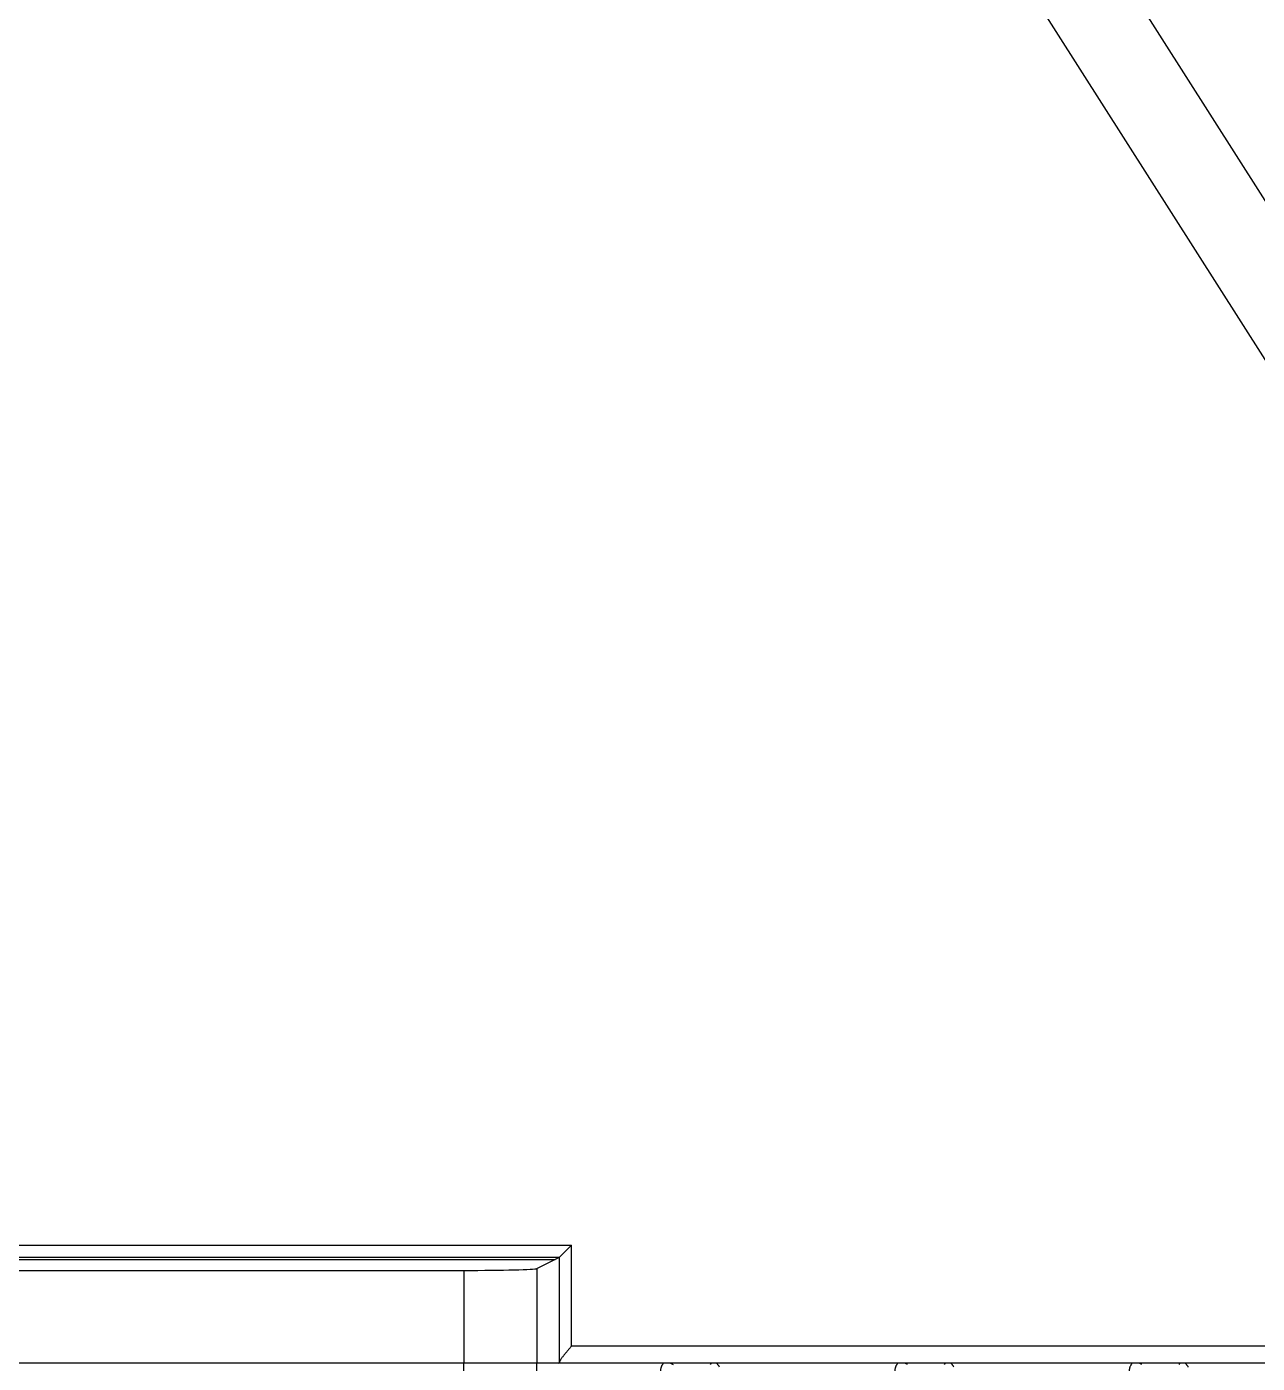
# Model space of a CAD drawing. Header units: millimetres. Extents: x 620 to 19791, y 2539 to 6969.
# Drawn here: x 15126.1 to 15176.5, y 4136.6 to 4191.3 of the extents above; entities that cross this region are included whole.
import ezdxf

# ---------------------------------------------------------------- set-up
doc = ezdxf.new("R2010")
doc.units = ezdxf.units.MM

# ---------------------------------------------------------------- blocks, each defined once
blk = doc.blocks.new('DTGFH')
at = {"color": 7, "linetype": 'Continuous'}
for p, q in [((9401.048, 4441.2), (8801.048, 4441.2)), ((9318.101, 4437.403), (9318.101, 4441.2)), ((9321.097, 4437.329), (9321.097, 4441.2)), ((9326.572, 4441.2), (9326.68, 4441.141)), ((9328.236, 4441.2), (9328.203, 4441.141)), ((9336.284, 4441.141), (9336.176, 4441.2)), ((9337.808, 4441.141), (9337.84, 4441.2)), ((9345.888, 4441.141), (9345.78, 4441.2)), ((9347.444, 4441.2), (9347.412, 4441.141)), ((9234.281, 4334.454), (9359.985, 4137.138)), ((9357.761, 4134.114), (9279.412, 4257.098)), ((9263.574, 4108.534), (9322.523, 4108.534)), ((9322.024, 4108.035), (9322.523, 4108.534)), ((9322.523, 4104.4), (9322.523, 4108.534)), ((9264.074, 4108.035), (9322.023, 4108.035)), ((9264.248, 4107.948), (9321.849, 4107.948)), ((9321.097, 4107.572), (9322.023, 4108.035)), ((9322.024, 4103.738), (9322.024, 4108.035)), ((9267.996, 4107.497), (9318.101, 4107.497)), ((9318.101, 4107.497), (9318.101, 4103.7)), ((9321.097, 4107.572), (9321.097, 4103.7)), ((9322.523, 4104.4), (9376.7, 4104.4)), ((9401.048, 4103.7), (8801.548, 4103.7))]:
    blk.add_line(p, q, dxfattribs=at)
for centre, major_axis, ratio, start_param, end_param in [((9322.012, 4440.5), (0, 0.7), 0.052408, -0.329, 0), ((9322.022, 4108.534), (0, 0.5), 0.052408, -3.115413, -3.089233), ((9318.101, 4107.576), (3, 0), 0.026186, -1.570796, -0.05236), ((9322.012, 4104.4), (0, 0.7), 0.052408, -3.141593, -2.812592)]:
    blk.add_ellipse(centre, major_axis=major_axis, ratio=ratio, start_param=start_param, end_param=end_param, dxfattribs=at)
for points, knots in [([(9326.246, 4441.2), (9326.249, 4441.2), (9326.253, 4441.2), (9326.258, 4441.199), (9326.261, 4441.197), (9326.263, 4441.196), (9326.265, 4441.193), (9326.266, 4441.189), (9326.266, 4441.185), (9326.265, 4441.18), (9326.262, 4441.173), (9326.257, 4441.164), (9326.251, 4441.153), (9326.244, 4441.141), (9326.237, 4441.128), (9326.229, 4441.114), (9326.217, 4441.092), (9326.203, 4441.062), (9326.188, 4441.022), (9326.175, 4440.978), (9326.165, 4440.929), (9326.159, 4440.877), (9326.159, 4440.82), (9326.166, 4440.762), (9326.18, 4440.702), (9326.203, 4440.643), (9326.224, 4440.606), (9326.235, 4440.588)], [0, 0, 0, 0, 0.012577, 0.017811, 0.022415, 0.026524, 0.030371, 0.038422, 0.043171, 0.048577, 0.06156, 0.077442, 0.095999, 0.116978, 0.140127, 0.165209, 0.192065, 0.250601, 0.315018, 0.384942, 0.460136, 0.540384, 0.625394, 0.714676, 0.807485, 0.902935, 1, 1, 1, 1]), ([(9328.584, 4441.038), (9328.578, 4441.05), (9328.565, 4441.073), (9328.543, 4441.105), (9328.525, 4441.129), (9328.512, 4441.145), (9328.502, 4441.156), (9328.494, 4441.166), (9328.486, 4441.175), (9328.481, 4441.182), (9328.477, 4441.188), (9328.475, 4441.191), (9328.474, 4441.194), (9328.474, 4441.197), (9328.475, 4441.199), (9328.477, 4441.2), (9328.479, 4441.2), (9328.481, 4441.2), (9328.482, 4441.2)], [0, 0, 0, 0, 0.204317, 0.392896, 0.563403, 0.640806, 0.712092, 0.776327, 0.832529, 0.879525, 0.916233, 0.930591, 0.942394, 0.959733, 0.967501, 0.976309, 0.987004, 1, 1, 1, 1]), ([(9335.851, 4441.2), (9335.853, 4441.2), (9335.857, 4441.2), (9335.862, 4441.199), (9335.865, 4441.197), (9335.867, 4441.196), (9335.869, 4441.193), (9335.87, 4441.189), (9335.87, 4441.185), (9335.869, 4441.18), (9335.866, 4441.173), (9335.861, 4441.164), (9335.855, 4441.153), (9335.848, 4441.141), (9335.841, 4441.128), (9335.833, 4441.114), (9335.821, 4441.092), (9335.807, 4441.062), (9335.792, 4441.022), (9335.779, 4440.978), (9335.769, 4440.929), (9335.763, 4440.877), (9335.763, 4440.82), (9335.77, 4440.762), (9335.785, 4440.702), (9335.807, 4440.643), (9335.828, 4440.606), (9335.839, 4440.588)], [0, 0, 0, 0, 0.012577, 0.017811, 0.022415, 0.026524, 0.030371, 0.038422, 0.043171, 0.048577, 0.06156, 0.077442, 0.095999, 0.116978, 0.140127, 0.165209, 0.192065, 0.250601, 0.315018, 0.384942, 0.460136, 0.540384, 0.625394, 0.714676, 0.807485, 0.902935, 1, 1, 1, 1]), ([(9338.188, 4441.038), (9338.182, 4441.05), (9338.169, 4441.073), (9338.147, 4441.105), (9338.129, 4441.129), (9338.116, 4441.145), (9338.106, 4441.156), (9338.098, 4441.166), (9338.091, 4441.175), (9338.085, 4441.182), (9338.081, 4441.188), (9338.079, 4441.191), (9338.078, 4441.194), (9338.078, 4441.197), (9338.079, 4441.199), (9338.081, 4441.2), (9338.083, 4441.2), (9338.085, 4441.2), (9338.086, 4441.2)], [0, 0, 0, 0, 0.204317, 0.392896, 0.563403, 0.640806, 0.712092, 0.776327, 0.832529, 0.879525, 0.916233, 0.930591, 0.942394, 0.959733, 0.967501, 0.976309, 0.987004, 1, 1, 1, 1]), ([(9345.455, 4441.2), (9345.457, 4441.2), (9345.461, 4441.2), (9345.466, 4441.199), (9345.469, 4441.197), (9345.471, 4441.196), (9345.473, 4441.193), (9345.474, 4441.189), (9345.474, 4441.185), (9345.473, 4441.18), (9345.47, 4441.173), (9345.465, 4441.164), (9345.459, 4441.153), (9345.453, 4441.141), (9345.445, 4441.128), (9345.437, 4441.114), (9345.426, 4441.092), (9345.411, 4441.062), (9345.396, 4441.022), (9345.383, 4440.978), (9345.373, 4440.929), (9345.367, 4440.877), (9345.368, 4440.82), (9345.374, 4440.762), (9345.389, 4440.702), (9345.411, 4440.643), (9345.432, 4440.606), (9345.443, 4440.588)], [0, 0, 0, 0, 0.012577, 0.017811, 0.022415, 0.026524, 0.030371, 0.038422, 0.043171, 0.048577, 0.06156, 0.077442, 0.095999, 0.116978, 0.140127, 0.165209, 0.192065, 0.250601, 0.315018, 0.384942, 0.460136, 0.540384, 0.625394, 0.714676, 0.807485, 0.902935, 1, 1, 1, 1]), ([(9347.792, 4441.038), (9347.786, 4441.05), (9347.773, 4441.073), (9347.751, 4441.105), (9347.733, 4441.129), (9347.72, 4441.145), (9347.71, 4441.156), (9347.702, 4441.166), (9347.695, 4441.175), (9347.689, 4441.182), (9347.685, 4441.188), (9347.683, 4441.191), (9347.682, 4441.194), (9347.682, 4441.197), (9347.684, 4441.199), (9347.685, 4441.2), (9347.687, 4441.2), (9347.689, 4441.2), (9347.69, 4441.2)], [0, 0, 0, 0, 0.204317, 0.392896, 0.563403, 0.640806, 0.712092, 0.776327, 0.832529, 0.879525, 0.916233, 0.930591, 0.942394, 0.959733, 0.967501, 0.976309, 0.987004, 1, 1, 1, 1]), ([(9322.523, 4104.4), (9322.495, 4104.368), (9322.441, 4104.303), (9322.361, 4104.208), (9322.283, 4104.114), (9322.21, 4104.024), (9322.153, 4103.951), (9322.112, 4103.896), (9322.085, 4103.858), (9322.062, 4103.823), (9322.046, 4103.795), (9322.036, 4103.775), (9322.03, 4103.761), (9322.026, 4103.749), (9322.024, 4103.741), (9322.024, 4103.738)], [0, 0, 0, 0, 0.152678, 0.303619, 0.450743, 0.591561, 0.722626, 0.783052, 0.839064, 0.889738, 0.93406, 0.953523, 0.971039, 0.986537, 1, 1, 1, 1])]:
    blk.add_open_spline(points, degree=3, knots=knots, dxfattribs=at)
blk = doc.blocks.new('*U116')
blk.add_blockref('DTGFH', (-9101.048, -4276.2))
blk = doc.blocks.new('*U117')
at = {"color": 0, "linetype": 'ByBlock', "lineweight": -2, "transparency": 16777216}
for p in [(600, 337.5), (600, 0)]:
    blk.add_blockref('*U116', p, dxfattribs=at)

msp = doc.modelspace()

# ---------------------------------------------------------------- block references
msp.add_blockref('*U117', (14326.96016, 3971.56341))

doc.saveas('drawing.dxf')
